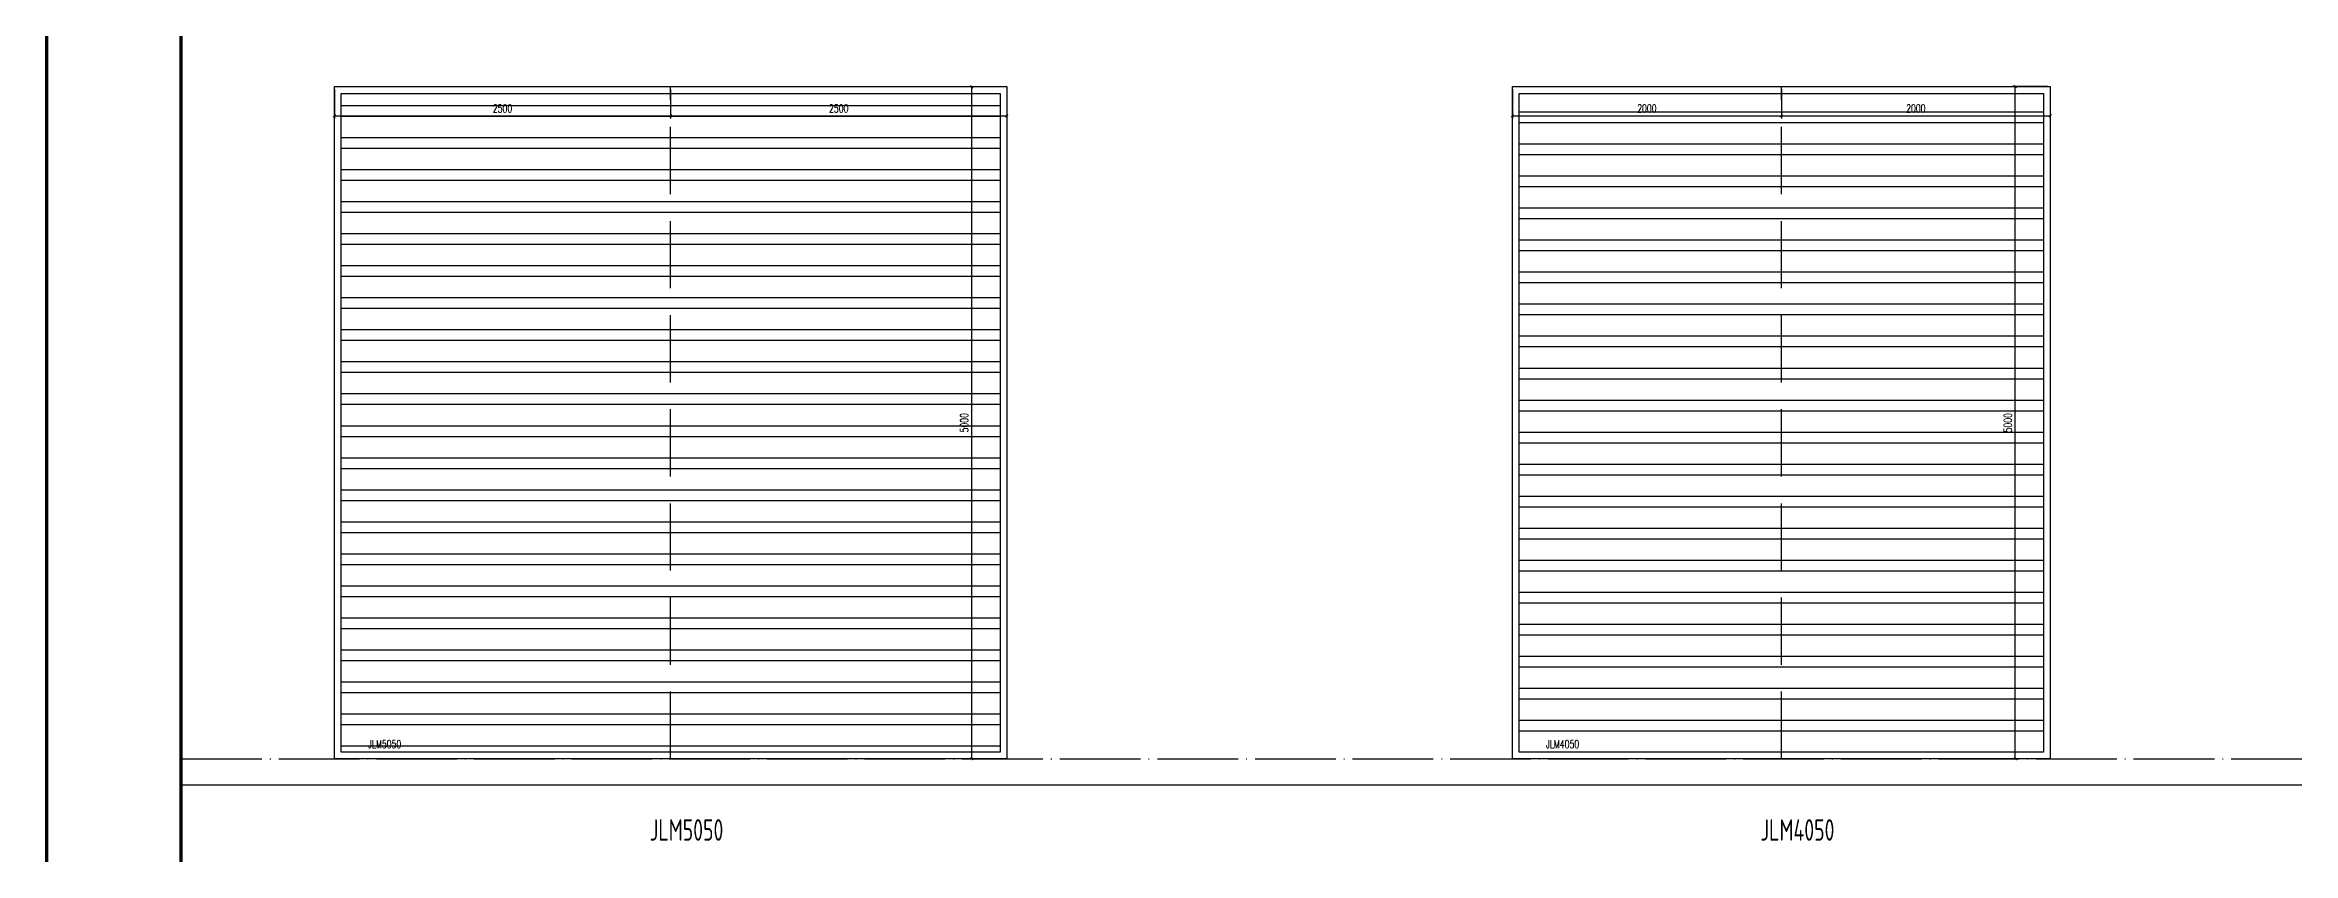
# Model space of a CAD drawing. Extents: x -2377130 to 293730, y -2 to 754590.
# Drawn here: x -2053472 to -2036755, y 432431 to 438442 of the extents above; entities that cross this region are included whole.
import ezdxf
from ezdxf.enums import TextEntityAlignment as Align

# ---------------------------------------------------------------- set-up
doc = ezdxf.new("R2010")
doc.units = 0
doc.header["$LTSCALE"] = 1000
doc.header["$MEASUREMENT"] = 0
doc.linetypes.add('__DASH', pattern=[0.35, 0.25, -0.1])
doc.linetypes.add('DOTE', pattern=[2.42, 2, -0.2, 0.02, -0.2])
doc.layers.get('Defpoints').update_dxf_attribs({"color": 210})
for name, color, linetype in [('0-cxFrame', 155, 'Continuous'), ('A-AXIS-DOTE', 14, 'DOTE'), ('A-CURTAIN', 134, 'Continuous'), ('A-HATCH-2', 251, 'Continuous'), ('A-LIN-V', 9, 'Continuous'), ('A-TEXT', 61, 'Continuous'), ('A-门窗表显示尺寸', 160, 'Continuous')]:
    doc.layers.add(name, color=color, linetype=linetype)
doc.layers.add('0-cxText', color=131, linetype='Continuous', lineweight=25)
doc.styles.add('A-DIM_T3', font='SIMPLEX', dxfattribs={"width": 0.705882, "bigfont": 'GBCBIG'})
doc.styles.add('A-STANDARD', font='SIMPLEX', dxfattribs={"bigfont": 'GBCBIG'})
doc.styles.add('cx_tuming', font='simhei.ttf')
doc.styles.add('cx_tuqian1', font='')
doc.styles.add('EXPO2012', font='@TSSDENG', dxfattribs={"width": 0.7, "bigfont": '@TSSDCHN'})
doc.styles.add('黑体', font='simhei.ttf', dxfattribs={"height": 12})
doc.styles.get('cx_tuqian1').set_extended_font_data('SimSun')
doc.dimstyles.new('A-DIM&&20', dxfattribs={"dimtxt": 59.5, "dimasz": 20, "dimexe": 20, "dimexo": 20, "dimgap": 25.25, "dimtad": 1, "dimdec": 0, "dimzin": 0, "dimdsep": 46, "dimtxsty": 'A-DIM_T3', "dimblk": 'ARCHTICK', "dimcen": 0.09, "dimclrt": 7, "dimazin": 2, "dimtfac": 1, "dimtdec": 0, "dimtix": 1, "dimtmove": 2, "dimatfit": 3, "dimfxl": 0, "dimtolj": 1, "dimtzin": 0, "dimarcsym": 0})

# ---------------------------------------------------------------- blocks, each defined once
blk = doc.blocks.new('TK22.A1 L(Dragon)')
at = {"layer": '0-cxFrame', "color": 7, "const_width": 0.5}
blk.add_lwpolyline([(0, 0), (-841, 0), (-841, 594), (0, 594)], close=True, dxfattribs=at)
at = {"layer": '0-cxFrame', "const_width": 0.5}
blk.add_lwpolyline([(-80, 10), (-821, 10), (-821, 584), (-80, 584)], close=True, dxfattribs=at)
at = {"style": '黑体', "flags": 4}
blk.add_attdef('图幅', text='', height=3.3, dxfattribs=at).set_placement((-40, 3), align=Align.RIGHT)
at = {"layer": '0-cxText', "flags": 4}
for tag, height, style, p in [('建设单位', 3.5, 'cx_tuming', (-45, 240)), ('项目名称', 3.5, 'cx_tuming', (-45, 210)), ('子项名称', 3.5, 'cx_tuming', (-45, 180)), ('工程编号', 3.3, 'cx_tuqian1', (-35, 165)), ('图名1', 3.5, 'cx_tuming', (-45, 87)), ('图名2', 3.5, 'cx_tuming', (-45, 79)), ('图名3', 3.5, 'cx_tuming', (-45, 71)), ('出图日期', 3.3, 'cx_tuqian1', (-39, 60)), ('专业', 3.3, 'cx_tuqian1', (-55, 52)), ('图号', 3.3, 'cx_tuqian1', (-55, 44)), ('版次', 3.3, 'cx_tuqian1', (-20, 44))]:
    blk.add_attdef(tag, text='', height=height, dxfattribs=dict(at, style=style)).set_placement(p, align=Align.MIDDLE)
at = {"layer": 'Defpoints', "color": 6, "flags": 4}
for tag, height, style, p in [('tufu', 3.3, '黑体', (-12, 12)), ('dwfname', 4, 'cx_tuqian1', (-80, 3))]:
    blk.add_attdef(tag, text='', height=height, dxfattribs=dict(at, style=style)).set_placement(p, align=Align.RIGHT)
blk = doc.blocks.new('_ArchTick')
at = {"color": 0, "linetype": 'ByBlock', "const_width": 0.4}
blk.add_lwpolyline([(-0.5, -0.5), (0.5, 0.5)], dxfattribs=at)
blk = doc.blocks.new('*D649')
at = {"layer": 'A-门窗表显示尺寸', "color": 0, "lineweight": -2}
for p, q in [((-1640980, 522217), (-1640980, 522000)), ((-1638480, 522217), (-1638480, 522000)), ((-1640980, 522020), (-1638480, 522020))]:
    blk.add_line(p, q, dxfattribs=at)
at = {"layer": 'Defpoints', "color": 0}
for p in [(-1640980, 522237), (-1638480, 522237), (-1638480, 522020)]:
    blk.add_point(p, dxfattribs=at)
at = {"layer": 'A-门窗表显示尺寸', "color": 0, "lineweight": -2, "xscale": 20, "yscale": 20, "zscale": 20, "rotation": 180}
blk.add_blockref('_ArchTick', (-1640980, 522020), dxfattribs=at)
at = {"layer": 'A-门窗表显示尺寸', "color": 0, "lineweight": -2, "xscale": 20, "yscale": 20, "zscale": 20}
blk.add_blockref('_ArchTick', (-1638480, 522020), dxfattribs=at)
at = {"layer": 'A-门窗表显示尺寸', "color": 7, "insert": (-1639730, 522075), "char_height": 59.5, "attachment_point": 5, "style": 'A-DIM_T3'}
blk.add_mtext('\\A1;2500', dxfattribs=at)
blk = doc.blocks.new('*D650')
at = {"layer": 'A-门窗表显示尺寸', "color": 0, "lineweight": -2}
for p, q in [((-1643480, 522217), (-1643480, 522000)), ((-1640980, 522217), (-1640980, 522000)), ((-1643480, 522020), (-1640980, 522020))]:
    blk.add_line(p, q, dxfattribs=at)
at = {"layer": 'Defpoints', "color": 0}
for p in [(-1643480, 522237), (-1640980, 522237), (-1640980, 522020)]:
    blk.add_point(p, dxfattribs=at)
at = {"layer": 'A-门窗表显示尺寸', "color": 0, "lineweight": -2, "xscale": 20, "yscale": 20, "zscale": 20, "rotation": 180}
blk.add_blockref('_ArchTick', (-1643480, 522020), dxfattribs=at)
at = {"layer": 'A-门窗表显示尺寸', "color": 0, "lineweight": -2, "xscale": 20, "yscale": 20, "zscale": 20}
blk.add_blockref('_ArchTick', (-1640980, 522020), dxfattribs=at)
at = {"layer": 'A-门窗表显示尺寸', "color": 7, "insert": (-1642230, 522075), "char_height": 59.5, "attachment_point": 5, "style": 'A-DIM_T3'}
blk.add_mtext('\\A1;2500', dxfattribs=at)
blk = doc.blocks.new('*D651')
at = {"layer": 'A-门窗表显示尺寸', "color": 0, "lineweight": -2}
for p, q in [((-1638500, 522237), (-1638761, 522237)), ((-1638741, 517237), (-1638741, 522237)), ((-1638500, 517237), (-1638761, 517237))]:
    blk.add_line(p, q, dxfattribs=at)
at = {"layer": 'Defpoints', "color": 0}
for p in [(-1638741, 522237), (-1638480, 522237), (-1638480, 517237)]:
    blk.add_point(p, dxfattribs=at)
at = {"layer": 'A-门窗表显示尺寸', "color": 0, "lineweight": -2, "xscale": 20, "yscale": 20, "zscale": 20}
for p, rotation in [((-1638741, 522237), 90), ((-1638741, 517237), 270)]:
    blk.add_blockref('_ArchTick', p, dxfattribs=dict(at, rotation=rotation))
at = {"layer": 'A-门窗表显示尺寸', "color": 7, "insert": (-1638796, 519737), "char_height": 59.5, "attachment_point": 5, "rotation": 90, "style": 'A-DIM_T3'}
blk.add_mtext('\\A1;5000', dxfattribs=at)
blk = doc.blocks.new('*D126')
at = {"layer": 'A-门窗表显示尺寸', "color": 0, "lineweight": -2}
for p, q in [((-2038580, 438132), (-2038840, 438132)), ((-2038820, 433132), (-2038820, 438132)), ((-2038580, 433132), (-2038840, 433132))]:
    blk.add_line(p, q, dxfattribs=at)
at = {"layer": 'Defpoints', "color": 0}
for p in [(-2038820, 438132), (-2038560, 438132), (-2038560, 433132)]:
    blk.add_point(p, dxfattribs=at)
at = {"layer": 'A-门窗表显示尺寸', "color": 0, "lineweight": -2, "xscale": 20, "yscale": 20, "zscale": 20}
for p, rotation in [((-2038820, 438132), 90), ((-2038820, 433132), 270)]:
    blk.add_blockref('_ArchTick', p, dxfattribs=dict(at, rotation=rotation))
at = {"layer": 'A-门窗表显示尺寸', "color": 7, "insert": (-2038875, 435632), "char_height": 59.5, "attachment_point": 5, "rotation": 90, "style": 'A-DIM_T3'}
blk.add_mtext('\\A1;5000', dxfattribs=at)
blk = doc.blocks.new('*D127')
at = {"layer": 'A-门窗表显示尺寸', "color": 0, "lineweight": -2}
for p, q in [((-2040560, 438112), (-2040560, 437895)), ((-2038560, 438112), (-2038560, 437895)), ((-2040560, 437915), (-2038560, 437915))]:
    blk.add_line(p, q, dxfattribs=at)
at = {"layer": 'Defpoints', "color": 0}
for p in [(-2040560, 438132), (-2038560, 438132), (-2038560, 437915)]:
    blk.add_point(p, dxfattribs=at)
at = {"layer": 'A-门窗表显示尺寸', "color": 0, "lineweight": -2, "xscale": 20, "yscale": 20, "zscale": 20, "rotation": 180}
blk.add_blockref('_ArchTick', (-2040560, 437915), dxfattribs=at)
at = {"layer": 'A-门窗表显示尺寸', "color": 0, "lineweight": -2, "xscale": 20, "yscale": 20, "zscale": 20}
blk.add_blockref('_ArchTick', (-2038560, 437915), dxfattribs=at)
at = {"layer": 'A-门窗表显示尺寸', "color": 7, "insert": (-2039560, 437970), "char_height": 59.5, "attachment_point": 5, "style": 'A-DIM_T3'}
blk.add_mtext('\\A1;2000', dxfattribs=at)
blk = doc.blocks.new('*D128')
at = {"layer": 'A-门窗表显示尺寸', "color": 0, "lineweight": -2}
for p, q in [((-2042560, 438112), (-2042560, 437895)), ((-2040560, 438112), (-2040560, 437895)), ((-2042560, 437915), (-2040560, 437915))]:
    blk.add_line(p, q, dxfattribs=at)
at = {"layer": 'Defpoints', "color": 0}
for p in [(-2042560, 438132), (-2040560, 438132), (-2040560, 437915)]:
    blk.add_point(p, dxfattribs=at)
at = {"layer": 'A-门窗表显示尺寸', "color": 0, "lineweight": -2, "xscale": 20, "yscale": 20, "zscale": 20, "rotation": 180}
blk.add_blockref('_ArchTick', (-2042560, 437915), dxfattribs=at)
at = {"layer": 'A-门窗表显示尺寸', "color": 0, "lineweight": -2, "xscale": 20, "yscale": 20, "zscale": 20}
blk.add_blockref('_ArchTick', (-2040560, 437915), dxfattribs=at)
at = {"layer": 'A-门窗表显示尺寸', "color": 7, "insert": (-2041560, 437970), "char_height": 59.5, "attachment_point": 5, "style": 'A-DIM_T3'}
blk.add_mtext('\\A1;2000', dxfattribs=at)
blk = doc.blocks.new('JLM5050')
at = {"layer": 'A-HATCH-2'}
h = blk.add_hatch(dxfattribs=at)
h.set_pattern_fill('ANSI32', color=8, scale=50, angle=45)
h.set_pattern_definition([(180, (0, 0), (-1e-14, -238.125), []), (180, (-79.38, 79.38), (-1e-14, -238.125), [])])
h.paths.add_polyline_path([(-1643430.2, 522187.5), (-1638530.2, 522187.5), (-1638530.2, 517287.5), (-1643430.2, 517287.5)])
at = {"layer": 'A-AXIS-DOTE', "color": 8, "linetype": '__DASH', "ltscale": 2}
blk.add_line((-1640980.2, 517237.5), (-1640980.2, 522237.5), dxfattribs=at)
at = {"layer": 'A-LIN-V', "color": 8}
blk.add_lwpolyline([(-1643480.2, 522237.5), (-1638480.2, 522237.5), (-1638480.2, 517237.5), (-1643480.2, 517237.5)], close=True, dxfattribs=at)
at = {"layer": 'A-门窗表显示尺寸', "color": 8}
blk.add_lwpolyline([(-1643430.2, 522187.5), (-1638530.2, 522187.5), (-1638530.2, 517287.5), (-1643430.2, 517287.5)], close=True, dxfattribs=at)
at = {"layer": 'A-门窗表显示尺寸', "color": 8, "style": 'A-STANDARD', "width": 0.705882}
blk.add_text('JLM5050', height=59.5, dxfattribs=at).set_placement((-1643230, 517317.5))
at = {"layer": 'A-门窗表显示尺寸', "color": 8}
for p1, p2, distance, picture, middle in [((-1643480.2, 522237.5), (-1640980.2, 522237.5), -217.5, '*D650', (-1642230.2, 522075)), ((-1640980.2, 522237.5), (-1638480.2, 522237.5), -217.5, '*D649', (-1639730.2, 522075)), ((-1638480.2, 517237.5), (-1638480.2, 522237.5), 260.4, '*D651', (-1638795.6, 519737.5))]:
    dim = blk.add_aligned_dim(p1=p1, p2=p2, distance=distance, dimstyle='A-DIM&&20', dxfattribs=at)
    dim.commit()
    dim.dimension.update_dxf_attribs({"geometry": picture, "text_midpoint": middle})

msp = doc.modelspace()

# ---------------------------------------------------------------- hatches: boundary and pattern name
at = {"layer": 'A-HATCH-2'}
h = msp.add_hatch(dxfattribs=at)
h.set_pattern_fill('ANSI32', color=256, scale=50, angle=45)
h.set_pattern_definition([(180, (-399579.84, -84105.44), (-1e-14, -238.125), []), (180, (-399659.2, -84026.06), (-1e-14, -238.125), [])])
h.paths.add_polyline_path([(-2042510, 438082), (-2038610, 438082), (-2038610, 433182), (-2042510, 433182)])

# ---------------------------------------------------------------- linework, layer by layer
at = {"layer": 'A-AXIS-DOTE', "linetype": '__DASH', "ltscale": 2}
msp.add_line((-2040560, 433132), (-2040560, 438132), dxfattribs=at)
at = {"layer": 'A-AXIS-DOTE', "linetype": 'DOTE', "ltscale": 0.3}
msp.add_line((-2052460, 433132), (-2027748.7, 433132), dxfattribs=at)
at = {"layer": 'A-CURTAIN'}
msp.add_line((-2052460, 432939.4), (-2027748.7, 432939.4), dxfattribs=at)
at = {"layer": 'A-LIN-V'}
msp.add_lwpolyline([(-2042560, 438132), (-2038560, 438132), (-2038560, 433132), (-2042560, 433132)], close=True, dxfattribs=at)
at = {"layer": 'A-门窗表显示尺寸'}
msp.add_lwpolyline([(-2042510, 438082), (-2038610, 438082), (-2038610, 433182), (-2042510, 433182)], close=True, dxfattribs=at)

# ---------------------------------------------------------------- block references
at = {"layer": '0-cxFrame', "xscale": 50, "yscale": 50, "zscale": 50}
msp.add_blockref('TK22.A1 L(Dragon)', (-2011410, 421220), dxfattribs=at)
at = {"layer": 'A-LIN-V'}
msp.add_blockref('JLM5050', (-407839.8, -84105.4), dxfattribs=at)

# ---------------------------------------------------------------- texts
at = {"layer": 'A-TEXT', "color": 4, "ltscale": 100, "style": 'EXPO2012', "width": 0.7}
for s, p in [('JLM5050', (-2048975.5, 432522.8, 1500)), ('JLM4050', (-2040715.5, 432522.8, 1500))]:
    msp.add_text(s, height=160, dxfattribs=at).set_placement(p)
at = {"layer": 'A-门窗表显示尺寸', "color": 3, "style": 'A-STANDARD', "width": 0.705882}
msp.add_text('JLM4050', height=59.5, dxfattribs=at).set_placement((-2042309.8, 433212))

# ---------------------------------------------------------------- dimensions: what is measured, and where the dimension line sits
at = {"layer": 'A-门窗表显示尺寸'}
for p1, p2, distance, picture, middle in [((-2042560, 438132), (-2040560, 438132), -217.5, '*D128', (-2041560, 437969.6)), ((-2040560, 438132), (-2038560, 438132), -217.5, '*D127', (-2039560, 437969.6)), ((-2038560, 433132), (-2038560, 438132), 260.4, '*D126', (-2038875.4, 435632))]:
    dim = msp.add_aligned_dim(p1=p1, p2=p2, distance=distance, dimstyle='A-DIM&&20', dxfattribs=at)
    dim.commit()
    dim.dimension.update_dxf_attribs({"geometry": picture, "text_midpoint": middle})

doc.saveas('drawing.dxf')
